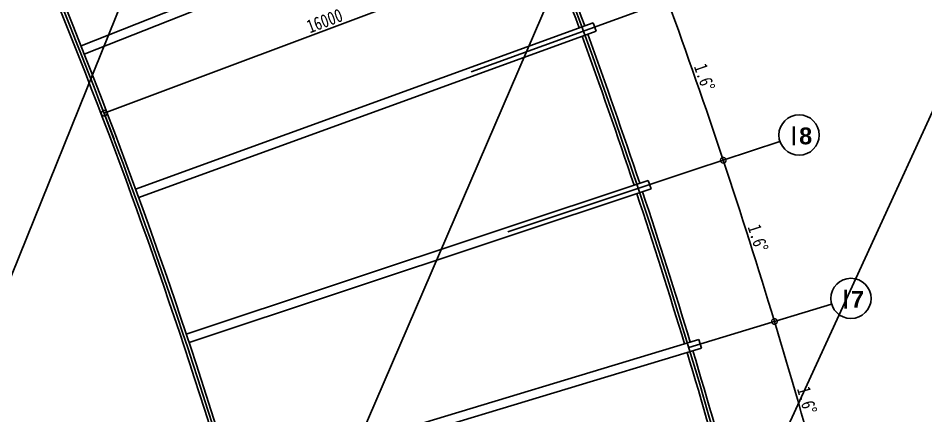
# Model space of a CAD drawing. Extents: x 24221263 to 48466785, y 43033036 to 86624613.
# Drawn here: x 24358940 to 24389333, y 43072221 to 43085547 of the extents above; entities that cross this region are included whole.
import ezdxf

# ---------------------------------------------------------------- set-up
doc = ezdxf.new("R2010")
doc.units = 0
doc.header["$MEASUREMENT"] = 0
doc.layers.get('0').update_dxf_attribs({"linetype": 'CONTINUOUS'})
doc.layers.get('DEFPOINTS').update_dxf_attribs({"linetype": 'CONTINUOUS'})
doc.layers.add('AC-W', color=7, linetype='CONTINUOUS')
doc.styles.add('Q200', font='SimSun.ttf', dxfattribs={"width": 0.8, "height": 450})
doc.styles.add('T-SG-01$0$Arial', font='ARIALBD.TTF')
doc.dimstyles.new('Q2', dxfattribs={"dimscale": 150, "dimtxt": 2.5, "dimasz": 2.5, "dimexe": 0, "dimexo": 0, "dimgap": 0.5, "dimtad": 1, "dimdec": 4, "dimdsep": 46, "dimtxsty": 'Q200', "dimblk1": 'DOTSMALL', "dimblk2": 'DOTSMALL', "dimsah": 1, "dimcen": 2.5, "dimadec": 0, "dimazin": 0, "dimtfac": 1, "dimtdec": 3, "dimtmove": 2, "dimatfit": 3, "dimldrblk": 'DOTSMALL', "dimfxl": 1, "dimtolj": 1, "dimtzin": 10, "dimarcsym": 0})

# ---------------------------------------------------------------- blocks, each defined once
blk = doc.blocks.new('_DOTSMALL')
at = {"color": 0, "linetype": 'ByBlock', "const_width": 0.5}
blk.add_lwpolyline([(-0.0625, 0, 1), (0.0625, 0, 1)], format="xyb", close=True, dxfattribs=at)
blk = doc.blocks.new('*D156')
at = {"color": 0, "linetype": 'ByBlock'}
blk.add_arc((24189928, 43016710), 203000, 15.2, 16.8, dxfattribs=at)
at = {"layer": 'DEFPOINTS', "color": 0, "linetype": 'ByBlock'}
for p in [(24386179, 43075961), (24383307, 43075094), (24385323, 43071755), (24387757, 43070458), (24384862, 43069672)]:
    blk.add_point(p, dxfattribs=at)
at = {"color": 0, "linetype": 'ByBlock', "xscale": 375, "yscale": 375, "zscale": 375}
for p, rotation in [((24384264, 43075383), 106.7999999998313), ((24385827, 43069934), 285.199999999871)]:
    blk.add_blockref('_DOTSMALL', p, dxfattribs=dict(at, rotation=rotation))
at = {"color": 0, "linetype": 'ByBlock', "insert": (24385353, 43072747), "char_height": 450, "attachment_point": 5, "rotation": 286, "style": 'Q200'}
blk.add_mtext('\\A1;1.6°', dxfattribs=at)
blk = doc.blocks.new('*D157')
at = {"color": 0, "linetype": 'ByBlock'}
blk.add_arc((24189928, 43016710), 203000, 18.4, 20, dxfattribs=at)
at = {"layer": 'DEFPOINTS', "color": 0, "linetype": 'ByBlock'}
for p in [(24382565, 43086824), (24379746, 43085798), (24381945, 43082576), (24384448, 43081418), (24381601, 43080471)]:
    blk.add_point(p, dxfattribs=at)
at = {"color": 0, "linetype": 'ByBlock', "xscale": 375, "yscale": 375, "zscale": 375}
for p, rotation in [((24380686, 43086140), 110.0000000003038), ((24382550, 43080786), 288.4000000004123)]:
    blk.add_blockref('_DOTSMALL', p, dxfattribs=dict(at, rotation=rotation))
at = {"color": 0, "linetype": 'ByBlock', "insert": (24381920, 43083568), "char_height": 450, "attachment_point": 5, "rotation": 289.2, "style": 'Q200'}
blk.add_mtext('\\A1;1.6°', dxfattribs=at)
blk = doc.blocks.new('*D158')
at = {"color": 0, "linetype": 'ByBlock'}
blk.add_arc((24189928, 43016710), 203000, 16.8, 18.4, dxfattribs=at)
at = {"layer": 'DEFPOINTS', "color": 0, "linetype": 'ByBlock'}
for p in [(24384448, 43081418), (24381601, 43080471), (24383710, 43077189), (24386179, 43075961), (24383307, 43075094)]:
    blk.add_point(p, dxfattribs=at)
at = {"color": 0, "linetype": 'ByBlock', "xscale": 375, "yscale": 375, "zscale": 375}
for p, rotation in [((24382550, 43080786), 108.4000000003985), ((24384264, 43075383), 286.8000000007253)]:
    blk.add_blockref('_DOTSMALL', p, dxfattribs=dict(at, rotation=rotation))
at = {"color": 0, "linetype": 'ByBlock', "insert": (24383712, 43078181), "char_height": 450, "attachment_point": 5, "rotation": 287.6, "style": 'Q200'}
blk.add_mtext('\\A1;1.6°', dxfattribs=at)
blk = doc.blocks.new('*D165')
at = {"color": 0, "linetype": 'ByBlock'}
for p, q in [((24376796, 43087993), (24361820, 43082361)), ((24377124, 43087120), (24376796, 43087993)), ((24362149, 43081487), (24361820, 43082361))]:
    blk.add_line(p, q, dxfattribs=at)
at = {"layer": 'DEFPOINTS', "color": 0, "linetype": 'ByBlock'}
for p in [(24377124, 43087120), (24361820, 43082361), (24362149, 43081487)]:
    blk.add_point(p, dxfattribs=at)
at = {"color": 0, "linetype": 'ByBlock', "xscale": 375, "yscale": 375, "zscale": 375}
for p, rotation in [((24376796, 43087993), 20.61275860892394), ((24361820, 43082361), 200.6127586089239)]:
    blk.add_blockref('_DOTSMALL', p, dxfattribs=dict(at, rotation=rotation))
at = {"color": 0, "linetype": 'ByBlock', "insert": (24369202, 43085458), "char_height": 450, "attachment_point": 5, "rotation": 20.6128, "style": 'Q200'}
blk.add_mtext('\\A1;16000', dxfattribs=at)

msp = doc.modelspace()

# ---------------------------------------------------------------- linework, layer by layer
at = {"layer": 'AC-W', "color": 7, "ltscale": 1500}
for p, q in [((24352180.35836, 43060755.91683), (24372645.55084, 43111429.36546)), ((24363653.94608, 43055859.3451), (24382570.23043, 43099757.11482)), ((24375718.12608, 43052246.00535), (24395807.34869, 43096059.96585)), ((24374108.00248, 43083745.45787), (24379746.1582, 43085797.57873)), ((24375341.45294, 43078388.2735), (24381601.20316, 43080470.61525)), ((24381392.14831, 43074515.86917), (24383306.78731, 43075093.93277))]:
    msp.add_line(p, q, dxfattribs=at)
at = {"layer": 'AC-W', "color": 7}
for p, q in [((24361044.85592, 43084620.69641), (24376200.23789, 43090621.13661)), ((24361155.29329, 43084341.76346), (24376310.67526, 43090342.20367)), ((24362874.33175, 43079816.36277), (24378191.34699, 43085391.3004)), ((24378191.34699, 43085391.3004), (24378293.95303, 43085109.39261)), ((24362976.93779, 43079534.45499), (24378293.95303, 43085109.39261)), ((24381601.20316, 43080470.61525), (24384447.83119, 43081417.56236)), ((24364568.94942, 43074962.82031), (24380035.65418, 43080107.90819)), ((24380035.65418, 43080107.90819), (24380130.34889, 43079823.24538)), ((24364663.64413, 43074678.15751), (24380130.34889, 43079823.24538)), ((24383306.78731, 43075093.93277), (24386178.7458, 43075961.02816)), ((24366127.38753, 43070063.85367), (24381731.72134, 43074775.07981)), ((24381818.43088, 43074487.88397), (24381731.72134, 43074775.07981)), ((24366214.09707, 43069776.65783), (24381818.43088, 43074487.88397))]:
    msp.add_line(p, q, dxfattribs=at)
for centre in [(24385088.3225, 43081630.62546), (24386824.93646, 43076156.12462)]:
    msp.add_circle(centre, 675, dxfattribs=at)
at = {"layer": 'AC-W', "color": 7, "ltscale": 1500}
for centre, radius, start, end in [((24189928.2488, 43016709.50978), 200000, 8.5607712086, 29.6), ((24189928.2488, 43016709.50978), 184000, 16.0920393677, 26.9763462667), ((24149392.33084, 42558636.58887), 543222.67138, 63.9037521028, 74.1419663262), ((24149392.33084, 42558636.58887), 549272.67138, 66.8567386357, 71.9784116443), ((24149392.33084, 42558636.58887), 541522.67138, 66.0871772478, 74.0908653853)]:
    msp.add_arc(centre, radius, start, end, dxfattribs=at)
at = {"layer": 'AC-W', "color": 7}
for centre, radius, start, end in [((24189928.2488, 43016709.50978), 184100, 16.0666463791, 27.0047101166), ((24189928.2488, 43016709.50978), 183900, 16.1174570683, 26.9479387433), ((24189928.2488, 43016709.50978), 199900, 20.0429933353, 21.5570066646), ((24189928.2488, 43016709.50978), 200100, 20.0429503634, 21.5570496365), ((24189928.2488, 43016709.50978), 199900, 18.4429933353, 19.9570066646), ((24189928.2488, 43016709.50978), 200100, 18.4429503634, 19.9570496365), ((24189928.2488, 43016709.50978), 199900, 16.8429933352, 18.3570066646), ((24189928.2488, 43016709.50978), 200100, 16.8429503634, 18.3570496364), ((24250890.41863, 42794716.25293), 297029.735, 62.5468404092, 71.5223058009), ((24250691.48308, 42794327.48488), 297341.43767, 62.5472841683, 71.5346819942), ((24250770.98911, 42794482.85935), 297216.90584, 62.5471069108, 71.5297302477), ((24250884.36258, 42794704.23545), 296843.19215, 62.5467504605, 71.5233762093), ((24189928.2488, 43016709.50978), 199900, 15.2429933352, 16.7570066645), ((24189928.2488, 43016709.50978), 200100, 15.2429503633, 16.7570496364)]:
    msp.add_arc(centre, radius, start, end, dxfattribs=at)

# ---------------------------------------------------------------- texts
at = {"layer": 'AC-W', "color": 7, "style": 'T-SG-01$0$Arial'}
for s, height, p in [('Ⅰ', 637.5, (24384475.77741, 43081288.05634)), ('8', 562.5, (24385089.9651, 43081319.55621)), ('Ⅰ', 637.5, (24386212.39137, 43075813.5555)), ('7', 562.5, (24386826.57906, 43075845.05537))]:
    msp.add_text(s, height=height, dxfattribs=at).set_placement(p)

# ---------------------------------------------------------------- dimensions: what is measured, and where the dimension line sits
at = {"layer": 'AC-W', "color": 7}
dim = msp.add_aligned_dim(p1=(24377124.48171, 43087119.52602), p2=(24362148.78308, 43081486.72472), distance=-933.72258, dimstyle='Q2', override={"dimdec": 0}, dxfattribs=at)
dim.commit()
dim.dimension.update_dxf_attribs({"geometry": '*D165', "text_midpoint": (24369202.30026, 43085457.86647)})
for base, line1, line2, picture, middle in [((24381945.2893, 43082576.4678), ((24381601.20316, 43080470.61525), (24384447.83119, 43081417.56236)), ((24379746.1582, 43085797.57873), (24382565.23606, 43086823.63916)), '*D157', (24381919.96487, 43083568.09906)), ((24383709.53815, 43077189.35683), ((24381601.20316, 43080470.61525), (24384447.83119, 43081417.56236)), ((24383306.78731, 43075093.93277), (24386178.7458, 43075961.02816)), '*D158', (24383711.91157, 43078181.30857)), ((24385322.68218, 43071755.0855), ((24384861.58069, 43069671.72387), (24387756.63017, 43070458.2914)), ((24383306.78731, 43075093.93277), (24386178.7458, 43075961.02816)), '*D156', (24385352.75159, 43072746.58422))]:
    dim = msp.add_angular_dim_2l(base=base, line1=line1, line2=line2, dimstyle='Q2', override={"dimadec": 4, "dimazin": 2}, dxfattribs=at)
    dim.commit()
    dim.dimension.update_dxf_attribs({"geometry": picture, "text_midpoint": middle})

doc.saveas('drawing.dxf')
